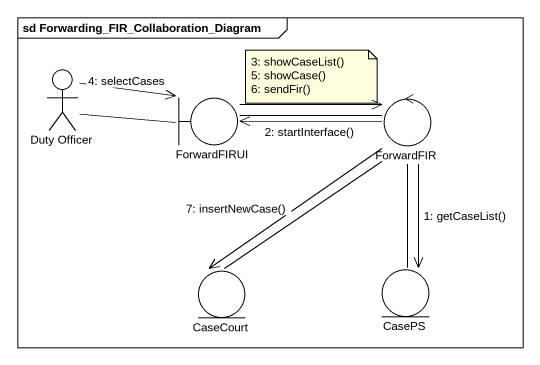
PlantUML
@startuml
mainframe sd Forwarding_FIR_Collaboration_Diagram
actor "Duty Officer" as Duty_Officer
boundary ForwardFIRUI
control ForwardFIR
entity CaseCourt
entity CasePS
Duty_Officer -right- ForwardFIRUI
Duty_Officer -right-> ForwardFIRUI : 4: selectCases
ForwardFIRUI -right- ForwardFIR
ForwardFIRUI -right-> ForwardFIR
ForwardFIR -left-> ForwardFIRUI : 2: startInterface()
ForwardFIR -- CaseCourt
ForwardFIR --> CaseCourt : 7: insertNewCase()
ForwardFIR -- CasePS
ForwardFIR --> CasePS : 1: getCaseList()
note as N1
  3: showCaseList()
  5: showCase()
  6: sendFir()
end note
@enduml
